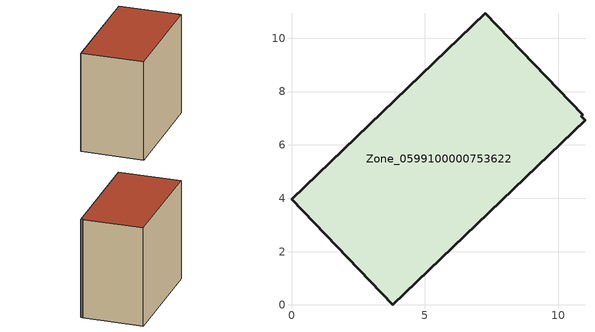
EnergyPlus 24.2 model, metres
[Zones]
Zone_0599100000753622
 floor ground (C_G): 0,3.97 7.26,10.95 10.92,7.13 10.86,7.08 11,6.93 3.79,0 z0.66
 wall outside (C_F): 0,3.97 3.79,0 11,6.93 10.86,7.08 10.92,7.13 7.26,10.95 0,3.97 z0.66:9.58
 roof outside (C_R): 7.26,10.95 0,3.97 3.79,0 11,6.93 10.86,7.08 10.92,7.13 z9.58
[BUILDING]
Pand.0599100000753622: North Axis=0; Terrain=City; Loads Convergence Tolerance Value=0.04; Temperature Convergence Tolerance Value=0.4; Solar Distribution=FullExterior; Maximum Number of Warmup Days=25; Minimum Number of Warmup Days=1
[Site:Location]
Rotterdam.The.Hague.AP_ZH_NLD Design_Conditions: Latitude=51.96; Longitude=4.45; Time Zone=1; Elevation=-4.5
[SITE:GROUNDTEMPERATURE:BUILDINGSURFACE]
18, 18, 18, 18, 18, 18, 18, 18, 18, 18, 18, 18
[MATERIAL] Thermal Absorptance=0.9; Solar Absorptance=0.7; Visible Absorptance=0.7
Name | Roughness | Thickness | Conductivity | Density | Specific Heat
G.TI.2006-2014 | MediumSmooth | 0.15 | 0.06 | 540 | 1210
F.TI.2006-2014 | Rough | 0.3 | 0.12 | 1920 | 840
R.TI.2006-2014 | MediumRough | 0.2 | 0.08 | 1500 | 1000
[CONSTRUCTION]
C_G: G.TI.2006-2014
C_F: F.TI.2006-2014
C_R: R.TI.2006-2014
[ZONE]
Zone_0599100000753622: Type=1; Multiplier=1; Ceiling Height=Autocalculate; Volume=Autocalculate; Floor Area=autocalculate; Part of Total Floor Area=Yes
[ZONEINFILTRATION:DESIGNFLOWRATE]
Infil_Zone_0599100000753622: Zone or ZoneList or Space or SpaceList=Zone_0599100000753622; Schedule=AlwaysOn; Design Flow Rate Calculation Method=Flow/Area; Flow Rate per Floor Area=0.0015; Constant Term Coefficient=1; Temperature Term Coefficient=0; Velocity Term Coefficient=0; Velocity Squared Term Coefficient=0
[HVACTEMPLATE:ZONE:IDEALLOADSAIRSYSTEM]
Zone_0599100000753622: Maximum Heating Supply Air Temperature=50; Minimum Cooling Supply Air Temperature=13; Maximum Heating Supply Air Humidity Ratio=0.0156; Minimum Cooling Supply Air Humidity Ratio=0.0077; Heating Limit=NoLimit; Cooling Limit=NoLimit; Dehumidification Control Type=ConstantSensibleHeatRatio; Cooling Sensible Heat Ratio=0.7; Dehumidification Setpoint=60; Humidification Control Type=None; Humidification Setpoint=30; Outdoor Air Method=None; Outdoor Air Flow Rate per Person=0.00944; Outdoor Air Flow Rate per Zone Floor Area=0; Outdoor Air Flow Rate per Zone=0; Demand Controlled Ventilation Type=None; Outdoor Air Economizer Type=NoEconomizer; Heat Recovery Type=None; Sensible Heat Recovery Effectiveness=0.7; Latent Heat Recovery Effectiveness=0.65
[ZONECONTROL:THERMOSTAT]
ThermostatControl_Zone_0599100000753622: Zone or ZoneList=Zone_0599100000753622; Control Type Schedule=DualSetpointControlType; Control 1=Thermostat_Zone_0599100000753622; Temperature Difference Between Cutout And Setpoint=0
[THERMOSTATSETPOINT:DUALSETPOINT]
Thermostat_Zone_0599100000753622: Heating Setpoint Temperature Schedule=HeatingSetpoint_Zone_0599100000753622; Cooling Setpoint Temperature Schedule=CoolingSetpoint_Zone_0599100000753622
[SCHEDULE:COMPACT]
HeatingSetpoint_Zone_0599100000753622: Through: 12/31, For: AllDays, Until: 24:00, 21
CoolingSetpoint_Zone_0599100000753622: Through: 12/31, For: AllDays, Until: 24:00, 24
DualSetpointControlType: Through: 12/31, For: AllDays, Until: 24:00, 4
AlwaysOn: Through: 12/31, For: AllDays, Until: 24:00, 1
